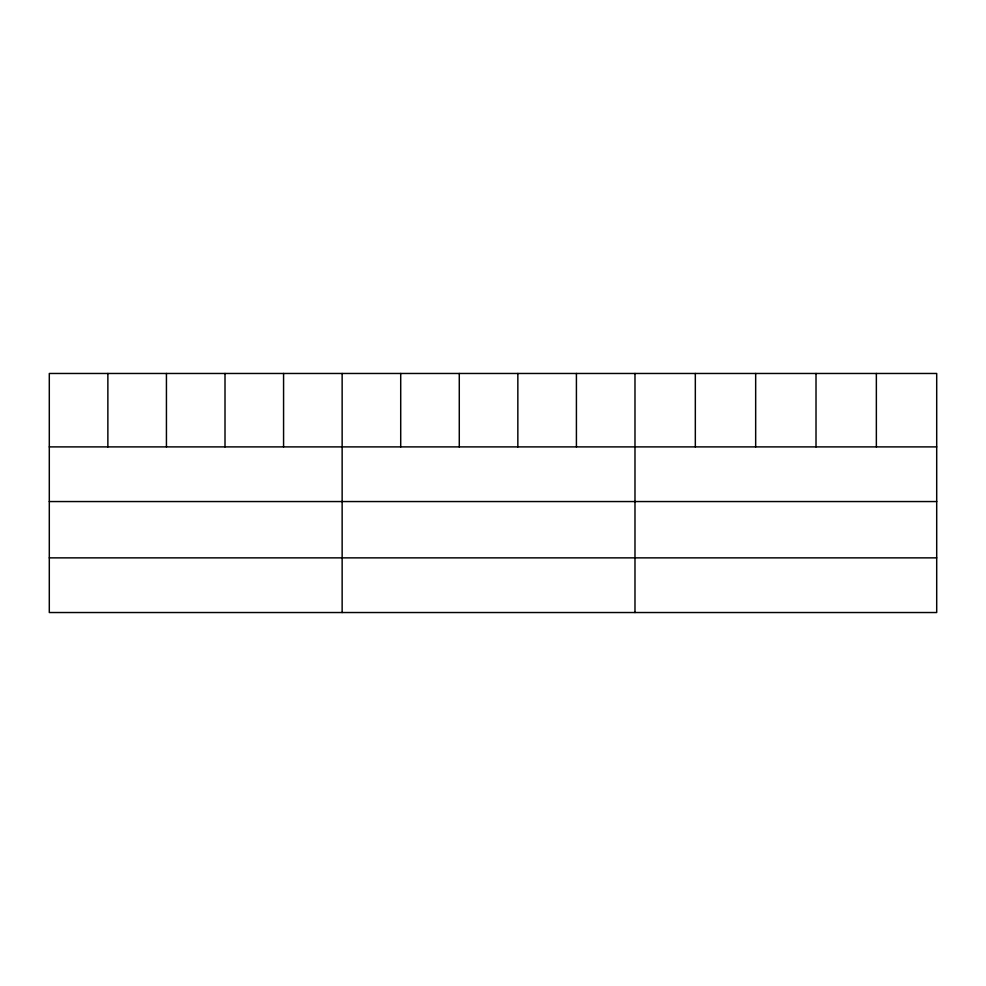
<?xml version="1.0" encoding="UTF-8"?>
<svg xmlns="http://www.w3.org/2000/svg" width="986" height="986" viewBox="0 0 986 986"><rect width="100%" height="100%" fill="white"/><g stroke="black" fill="none" stroke-linecap="round" stroke-linejoin="round"><path stroke-width="1.48" d="M936.7 501.554L936.7 373.472L49.3 373.472L49.3 612.528L936.7 612.528L936.7 501.554L49.3 501.554M49.3 446.892L936.7 446.892M49.3 557.866L936.7 557.866M876.357 373.472L876.357 446.892M816.014 373.472L816.014 446.892M755.67 373.472L755.67 446.892M695.327 373.472L695.327 446.892M634.984 373.472L634.984 612.528M576.416 373.472L576.416 446.892M517.847 373.472L517.847 446.892M459.279 373.472L459.279 446.892M400.71 373.472L400.71 446.892M342.142 373.472L342.142 612.528M283.574 373.472L283.574 446.892M225.005 373.472L225.005 446.892M166.437 373.472L166.437 446.892M107.868 373.472L107.868 446.892"/></g></svg>
